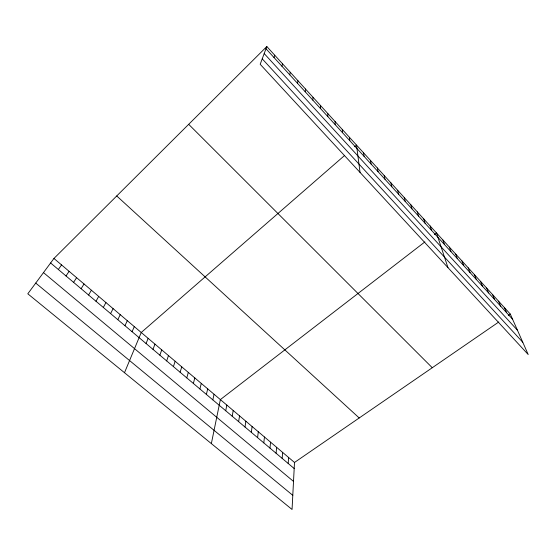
<?xml version="1.0" encoding="UTF-8"?>
<svg xmlns="http://www.w3.org/2000/svg" width="556" height="556" viewBox="0 0 556 556"><rect width="100%" height="100%" fill="white"/><g stroke="black" fill="none" stroke-linecap="round" stroke-linejoin="round"><path stroke-width="0.83" d="M320.381 108.413L320.43 105.431M498.788 321.987L294.499 462.467L292.053 509.47L27.8 293.797L53.946 258.464L266.824 46.53L510.297 314.07L528.2 354.526L260.187 64.287L266.824 46.53M312.84 100.143L313 97.265M288.203 463.475L288.578 457.449M282.17 458.394L282.622 452.396M276.096 453.265L276.61 447.302M305.23 91.796L305.494 89.016M269.98 448.101L270.557 442.166M263.808 442.889L264.454 436.988M257.588 437.642L258.304 431.776M251.319 432.353L252.104 426.515M297.543 83.358L297.912 80.689M245.001 427.015L245.856 421.219M238.628 421.643L239.56 415.881M232.206 416.222L233.214 410.495M225.736 410.759L226.813 405.067M289.773 74.838L290.26 72.273M211.35 443.605L220.364 399.597L424.888 241.923M212.823 399.861L214.053 394.253M206.387 394.433L207.694 388.859M281.927 66.233L282.524 63.78M199.903 388.957L201.286 383.418M193.363 383.438L194.829 377.941M186.767 377.878L188.317 372.423M180.123 372.27L181.749 366.856M274.004 57.539L274.72 55.197M173.423 366.612L175.133 361.24M166.675 360.913L168.468 355.59M159.864 355.173L161.74 349.884M152.997 349.376L154.964 344.136M146.075 343.538L148.132 338.34M124.495 372.722L141.238 332.502L344.511 155.548M132.064 331.71L134.295 326.608M124.968 325.719L127.289 320.666M117.809 319.679L120.228 314.682M110.595 313.591L113.111 308.643M103.319 307.454L105.932 302.554M95.979 301.262L98.69 296.417M88.585 295.014L91.392 290.225M81.12 288.717L84.025 283.977M73.587 282.358L76.603 277.68M65.997 275.95L69.111 271.328M58.338 269.486L61.563 264.927M354.624 146.749L356.521 145.095L360.045 172.423M434.438 234.556L436.495 232.971L447.969 267.638M508.26 315.474L510.297 314.07M35.737 283.073L292.79 495.333M43.479 272.607L293.512 481.42M50.61 262.967L294.18 468.527M53.946 258.464L294.499 462.467M116.732 195.955L359.211 417.966M188.686 124.322L432.269 367.724M262.23 58.832L522.765 342.253M264.197 53.557L517.462 330.264M265.997 48.754L512.576 319.234M504.445 307.642L506.662 312.743M498.544 301.157L500.699 306.203M492.588 294.61L494.68 299.601M486.576 288.008L488.606 292.936M480.516 281.35L482.476 286.215M474.393 274.622L476.29 279.425M468.221 267.839L470.049 272.579M461.994 260.993L463.746 265.671M455.705 254.085L457.386 258.693M449.359 247.114L450.965 251.653M442.958 240.074L444.487 244.543M430.163 226.014L431.539 230.344M423.769 218.994L425.076 223.248M417.327 211.905L418.55 216.089M410.815 204.761L411.961 208.868M404.254 197.54L405.31 201.571M397.623 190.256L398.603 194.211M390.931 182.903L391.827 186.781M384.182 175.487L384.988 179.282M377.364 167.995L378.08 171.707M370.484 160.434L371.109 164.062M363.534 152.803L364.076 156.34M349.446 137.311L349.793 140.675M342.294 129.458L342.545 132.724M335.08 121.528L335.233 124.704M327.79 113.521L327.838 116.593"/></g></svg>
